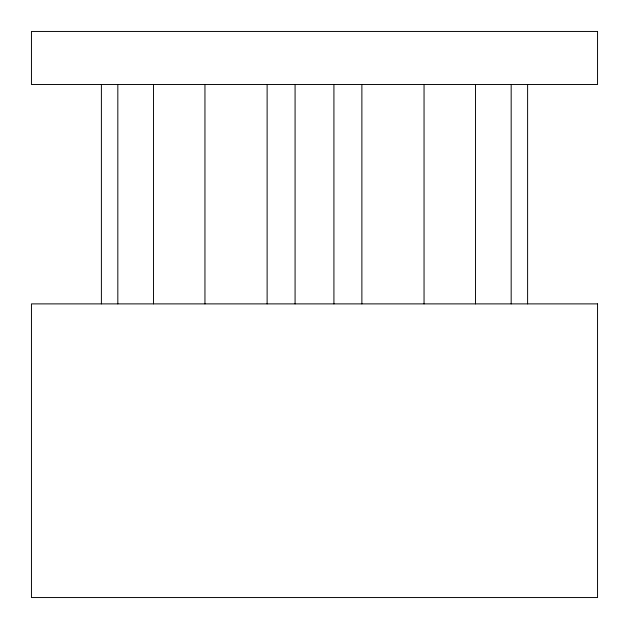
<?xml version="1.0" encoding="UTF-8"?>
<svg xmlns="http://www.w3.org/2000/svg" width="629" height="629" viewBox="0 0 629 629"><rect width="100%" height="100%" fill="white"/><g stroke="black" fill="none" stroke-linecap="round" stroke-linejoin="round"><path stroke-width="0.94" d="M527.605 84.522L527.605 303.886M511.173 84.522L511.173 303.886M475.485 84.522L475.485 303.886M424.048 84.522L424.048 303.886M361.879 84.522L361.879 303.886M333.92 84.522L333.92 303.886M295.08 84.522L295.08 303.886M267.121 84.522L267.121 303.886M204.952 84.522L204.952 303.886M153.515 84.522L153.515 303.886M117.827 84.522L117.827 303.886M101.395 84.522L101.395 303.886M597.55 31.45L31.45 31.45L31.45 84.522L597.55 84.522L597.55 31.45M597.55 303.886L31.45 303.886L31.45 597.55L597.55 597.55L597.55 303.886"/></g></svg>
